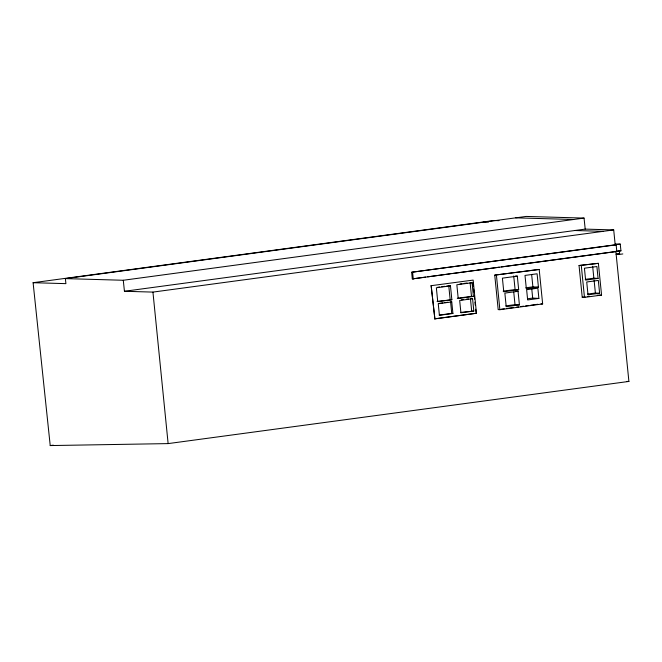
<?xml version="1.0" encoding="UTF-8"?>
<svg xmlns="http://www.w3.org/2000/svg" width="662" height="662" viewBox="0 0 662 662"><rect width="100%" height="100%" fill="white"/><g stroke="black" fill="none" stroke-linecap="round" stroke-linejoin="round"><path stroke-width="0.99" d="M616.264 254.316L619.649 253.852L619.342 250.915L615.106 251.486L615.875 251.51L628.9 381.428L168.131 443.598L50.221 445.567L33.1 282.707L493.869 220.537L498.991 220.678M33.1 282.707L65.902 283.642L65.373 278.611L526.141 216.433L584.049 218.088L585.208 229.11L613.707 229.921L615.197 244.791L616.148 244.849L616.818 251.494L412.318 278.909L411.648 272.256L620.244 244.104L620.948 250.824L501.308 266.902M65.373 278.611L123.281 280.266L584.049 218.088M123.281 280.266L124.439 291.28L585.208 229.11M124.439 291.28L152.939 292.099L613.707 229.921M411.648 272.256L616.148 244.849M412.318 278.909L425.616 277.113M427.66 276.84L450.16 273.803M452.212 273.522L474.712 270.485M476.756 270.212L499.264 267.175M616.115 254.167L618.656 253.827M618.598 254.514L622.826 253.943M494.737 275.127L539.191 269.442L542.65 303.932L499.876 309.7L498.188 309.609L494.737 275.127L539.191 269.442M579.043 265.52L598.382 263.335L601.568 295.078L584.48 297.387L582.229 297.263L579.043 265.52L598.382 263.335M431.152 285.686L473.14 280.092L476.466 313.258L434.876 318.869L431.152 285.686L434.876 318.869M459.966 283.981L461.993 283.708M464.021 283.427L467.058 283.022M517.32 276.137L502.408 278.156L503.774 291.752L518.685 289.733L517.32 276.137L515.524 276.046M437.673 287.275L439.684 287.01M441.703 286.737L444.723 286.323M446.742 286.05L450.458 285.876L451.856 299.745L437.739 301.649L436.349 287.78L450.458 285.876M472.047 282.715L456.846 284.768L458.22 298.512L473.429 296.46L472.047 282.715L470.103 282.608L471.485 296.353L473.429 296.46M585.225 279.356L593.855 278.189L598.084 278.421L596.892 266.521L584.422 268.201L585.613 280.1L598.084 278.421M525.835 287.805L532.893 286.853L538.438 287.159L537.097 273.787L524.999 275.417L526.34 288.789L538.438 287.159M503.153 291.148L515.086 289.542L518.685 289.733M457.285 298.272L471.485 296.353M437.044 301.417L451.856 299.745M518.056 291.297L504.858 293.084L506.215 306.672L519.413 304.892L518.056 291.297L515.408 291.156M461.505 299.812L463.491 299.538M466.47 299.141L468.456 298.868M472.585 298.719L459.676 300.465L460.909 312.787L473.818 311.041L472.585 298.719L471.154 298.645M439.005 303.411L442.861 302.89M444.79 302.633L447.686 302.244M451.757 301.913L438.252 303.734L439.411 315.294L452.916 313.465L451.757 301.913L450.582 301.847L451.741 313.407L452.916 313.465M527.581 298.777L532.687 298.082L538.885 298.421L537.858 288.193L526.629 289.708L527.647 299.936L538.885 298.421M587.649 294.069L595.386 293.026L599.615 293.258L598.324 280.423L586.722 281.995L588.005 294.822L599.615 293.258M505.876 305.885L515.011 304.652L519.413 304.892M439.196 315.095L451.741 313.407M460.752 312.398L473.818 311.041M582.229 297.263L585.241 296.857M587.252 296.584L589.263 296.311M597.306 295.227L601.568 295.078M501.25 309.195L504.303 308.79M506.339 308.509L513.464 307.549M516.526 307.135L518.561 306.862M520.597 306.589L523.65 306.175M525.686 305.902L528.739 305.488M530.775 305.215L537.908 304.255M434.471 318.852L476.466 313.258M50.221 445.567L53.291 445.154M626.864 381.461L628.9 381.428M515.698 217.848L573.606 219.494M483.426 221.944L488.548 222.093M574.765 230.517L603.264 231.328M615.114 243.964L620.244 244.104M618.896 250.766L620.948 250.824M615.867 251.444L616.818 251.494M540.962 303.841L542.65 303.932M594.104 280.192L595.386 293.026M592.656 266.29L593.855 278.189M581.294 265.644L584.48 297.387M531.652 274.507L532.893 286.853M531.76 288.88L532.687 298.082M513.72 275.946L515.086 289.542M513.745 292.033L515.011 304.652M496.426 275.218L499.876 309.7M473.04 283.088L473.338 286.1M473.644 289.12L473.942 292.132M474.348 296.154L474.654 299.166M474.952 302.186L475.258 305.199M475.655 309.22L475.961 312.232M470.442 298.603L471.675 310.925M448.762 285.785L450.152 299.654M412.6 272.314L413.27 278.959M152.939 292.099L168.131 443.598"/></g></svg>
